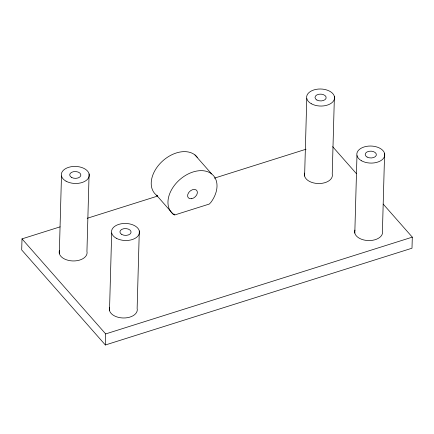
<?xml version="1.0" encoding="UTF-8"?>
<svg xmlns="http://www.w3.org/2000/svg" width="434" height="434" viewBox="0 0 434 434"><rect width="100%" height="100%" fill="white"/><g stroke="black" fill="none" stroke-linecap="round" stroke-linejoin="round"><path stroke-width="0.65" d="M60.093 226.852L22.009 238.874L21.7 249.941L105.37 344.992L411.991 248.215L412.3 237.148L383.217 204.11M59.312 253.467L61.476 175.987M89.1 173.909L86.941 251.394A13.975 8.528 1.6 0 1 72.787 260.948A13.975 8.528 1.6 0 1 59.425 250.505M105.37 344.992L105.679 333.925L22.009 238.874M109.509 310.5L111.674 233.02M139.303 230.942L137.139 308.422A13.975 8.528 1.6 0 1 122.99 317.981A13.975 8.528 1.6 0 1 109.628 307.538M304.608 176.047L306.773 98.561M334.397 96.489L332.238 173.969A13.975 8.528 1.6 0 1 318.084 183.528A13.975 8.528 1.6 0 1 304.722 173.085M354.806 233.08L356.97 155.594M384.6 153.522L382.435 231.002A13.975 8.528 1.6 0 1 368.287 240.561A13.975 8.528 1.6 0 1 354.925 230.118M87.207 218.291L157.569 196.087M214.374 178.157L306.035 149.225M174.799 214.938L209.307 204.051L210.875 202.401A27.95 19.253 -41.4 0 0 209.768 172.683A27.95 19.253 -41.4 0 0 176.101 183.311A27.95 19.253 -41.4 0 0 173.296 214.26L174.799 214.938L173.92 213.94M105.679 333.925L412.3 237.148M197.302 157.314A27.95 19.253 -41.4 0 0 162.186 161.399A27.95 19.253 -41.4 0 0 156.56 195.251L157.564 195.701M332.656 146.67L356.374 173.611M194.937 154.927L211.673 173.942M156.56 195.251L173.296 214.26M311.352 103.764A13.975 8.528 1.6 0 0 334.283 99.451A13.975 8.528 1.6 0 0 316.12 89.366A13.975 8.528 1.6 0 0 311.352 103.764M361.549 160.797A13.975 8.528 1.6 0 0 384.486 156.484A13.975 8.528 1.6 0 0 366.323 146.399A13.975 8.528 1.6 0 0 361.549 160.797M316.891 100.021A5.588 3.412 1.6 0 0 326.064 98.296A5.588 3.412 1.6 0 0 318.8 94.265A5.588 3.412 1.6 0 0 316.891 100.021M367.093 157.054A5.588 3.412 1.6 0 0 376.267 155.329A5.588 3.412 1.6 0 0 369.003 151.292A5.588 3.412 1.6 0 0 367.093 157.054M191.513 198.729A5.588 3.852 -41.4 0 0 197.139 191.134A5.588 3.852 -41.4 0 0 188.806 192.441A5.588 3.852 -41.4 0 0 191.513 198.729M66.055 181.184A13.975 8.528 1.6 0 0 88.986 176.871A13.975 8.528 1.6 0 0 70.823 166.786A13.975 8.528 1.6 0 0 66.055 181.184M116.252 238.217A13.975 8.528 1.6 0 0 139.189 233.904A13.975 8.528 1.6 0 0 121.026 223.819A13.975 8.528 1.6 0 0 116.252 238.217M71.594 177.446A5.588 3.412 1.6 0 0 80.767 175.716A5.588 3.412 1.6 0 0 73.503 171.685A5.588 3.412 1.6 0 0 71.594 177.446M121.797 234.474A5.588 3.412 1.6 0 0 130.97 232.749A5.588 3.412 1.6 0 0 123.706 228.718A5.588 3.412 1.6 0 0 121.797 234.474"/></g></svg>
